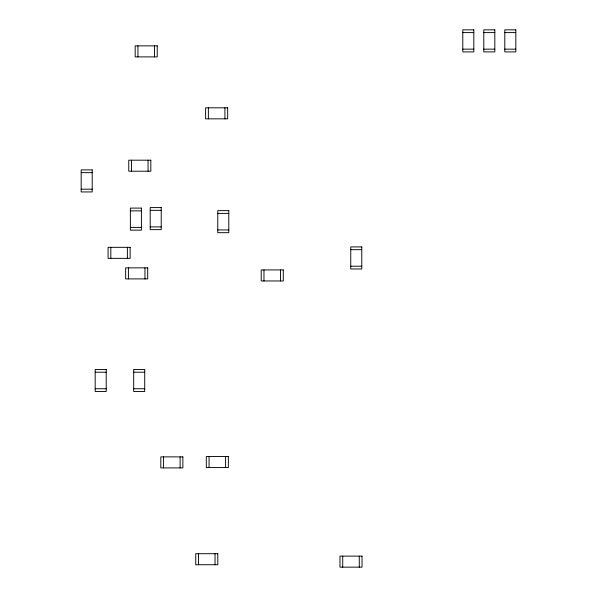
<?xml version="1.0" encoding="UTF-8"?>
<svg xmlns="http://www.w3.org/2000/svg" width="597" height="597" viewBox="0 0 597 597"><rect width="100%" height="100%" fill="white"/><g stroke="black" fill="none" stroke-linecap="round" stroke-linejoin="round"><path stroke-width="0.9" d="M462.787 32.604L473.817 32.604M483.794 32.604L494.823 32.604M504.801 32.604L515.823 32.604M462.787 49.148L473.817 49.148M483.794 49.148L494.823 49.148M504.801 49.148L515.823 49.148M81.177 172.645L92.199 172.645M81.177 189.189L92.199 189.189M150.205 210.345L161.227 210.345M130.377 210.86L141.407 210.86M217.771 213.39L228.793 213.39M150.205 226.89L161.227 226.89M130.377 227.397L141.407 227.397M217.771 229.935L228.793 229.935M350.752 249.673L361.782 249.673M350.752 266.21L361.782 266.21M95.177 372.207L106.206 372.207M133.691 372.207L144.713 372.207M95.177 388.751L106.206 388.751M133.691 388.751L144.713 388.751M359.275 556.12L359.275 567.15M342.73 556.12L342.73 567.15M280.515 269.934L280.515 280.963M263.971 269.934L263.971 280.963M225.599 456.533L225.599 467.563M224.912 107.811L224.912 118.84M215.039 553.71L215.039 564.74M209.054 456.533L209.054 467.563M208.368 107.811L208.368 118.84M198.502 553.71L198.502 564.74M180.115 456.884L180.115 467.906M163.571 456.884L163.571 467.906M154.474 45.865L154.474 56.894M148.063 160.19L148.063 171.212M144.952 267.866L144.952 278.896M137.937 45.865L137.937 56.894M131.527 160.19L131.527 171.212M128.407 267.866L128.407 278.896M127.377 247.33L127.377 258.352M110.833 247.33L110.833 258.352M473.817 29.85L462.787 29.85L462.787 51.902L473.817 51.902L473.817 29.85M494.823 29.85L483.794 29.85L483.794 51.902L494.823 51.902L494.823 29.85M515.823 29.85L504.801 29.85L504.801 51.902L515.823 51.902L515.823 29.85M157.235 45.865L135.176 45.865L135.176 56.894L157.235 56.894L157.235 45.865M227.666 107.811L205.614 107.811L205.614 118.84L227.666 118.84L227.666 107.811M150.825 160.19L128.765 160.19L128.765 171.212L150.825 171.212L150.825 160.19M92.199 169.891L81.177 169.891L81.177 191.943L92.199 191.943L92.199 169.891M161.227 207.592L150.205 207.592L150.205 229.644L161.227 229.644L161.227 207.592M141.407 208.099L130.377 208.099L130.377 230.151L141.407 230.151L141.407 208.099M228.793 210.637L217.771 210.637L217.771 232.688L228.793 232.688L228.793 210.637M361.782 246.912L350.752 246.912L350.752 268.971L361.782 268.971L361.782 246.912M130.131 247.33L108.079 247.33L108.079 258.352L130.131 258.352L130.131 247.33M147.705 267.866L125.654 267.866L125.654 278.896L147.705 278.896L147.705 267.866M283.269 269.934L261.217 269.934L261.217 280.963L283.269 280.963L283.269 269.934M106.206 369.453L95.177 369.453L95.177 391.505L106.206 391.505L106.206 369.453M144.713 369.453L133.691 369.453L133.691 391.505L144.713 391.505L144.713 369.453M228.352 456.533L206.301 456.533L206.301 467.563L228.352 467.563L228.352 456.533M182.869 456.884L160.817 456.884L160.817 467.906L182.869 467.906L182.869 456.884M217.801 553.71L195.741 553.71L195.741 564.74L217.801 564.74L217.801 553.71M362.028 556.12L339.977 556.12L339.977 567.15L362.028 567.15L362.028 556.12"/></g></svg>
